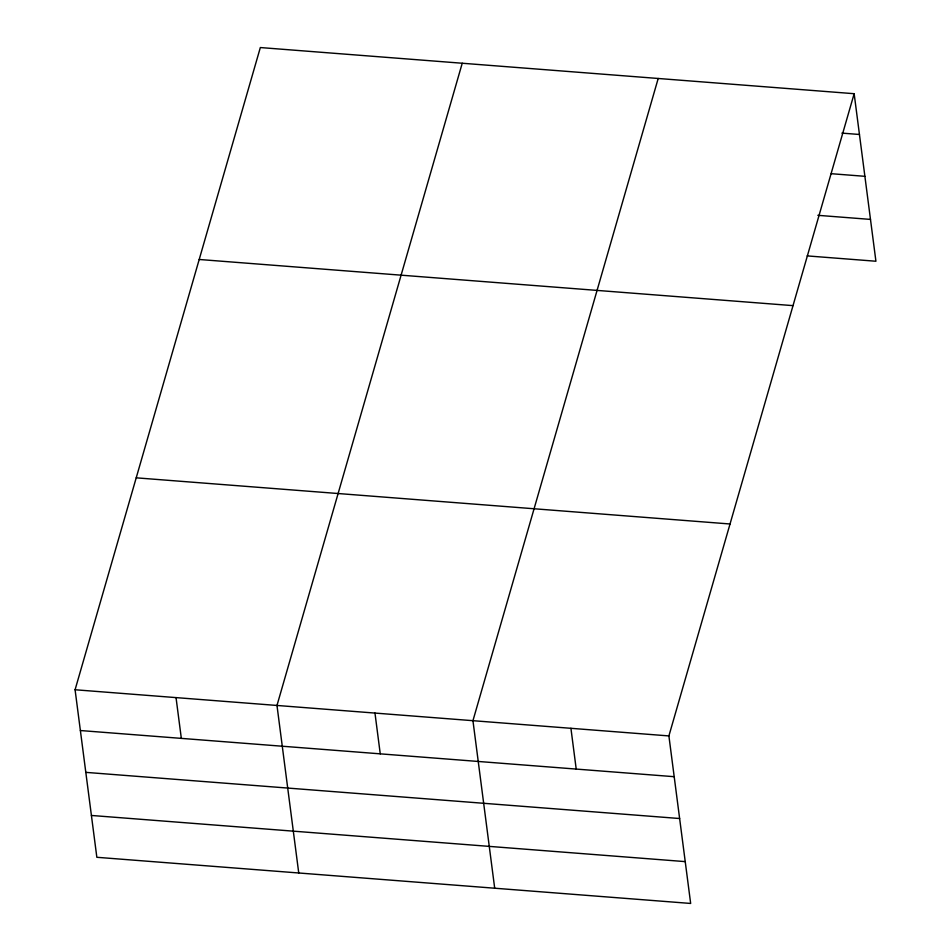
<?xml version="1.0" encoding="UTF-8"?>
<svg xmlns="http://www.w3.org/2000/svg" width="951" height="951" viewBox="0 0 951 951"><rect width="100%" height="100%" fill="white"/><g stroke="black" fill="none" stroke-linecap="round" stroke-linejoin="round"><path stroke-width="1.43" d="M854.153 93.709L668.898 735.919L690.664 903.45L96.847 857.291L75.081 689.76L260.336 47.55L854.153 93.709L875.919 261.24L807.185 255.902M462.234 63.242L276.979 705.452L298.745 872.982M658.199 78.481L472.944 720.692L494.698 888.222M841.908 133.116L859.454 134.483M831.245 173.7L864.887 176.315M817.836 215.318L870.486 219.408M199.211 259.48L793.027 305.64M136.219 477.83L730.035 523.989M75.081 689.76L668.898 735.919M80.383 730.534L674.2 776.694M85.816 772.367L679.632 818.526M91.415 815.459L685.231 861.618M570.921 728.3L576.211 769.074M374.967 713.072L380.257 753.846M176.03 697.606L181.332 738.38"/></g></svg>
